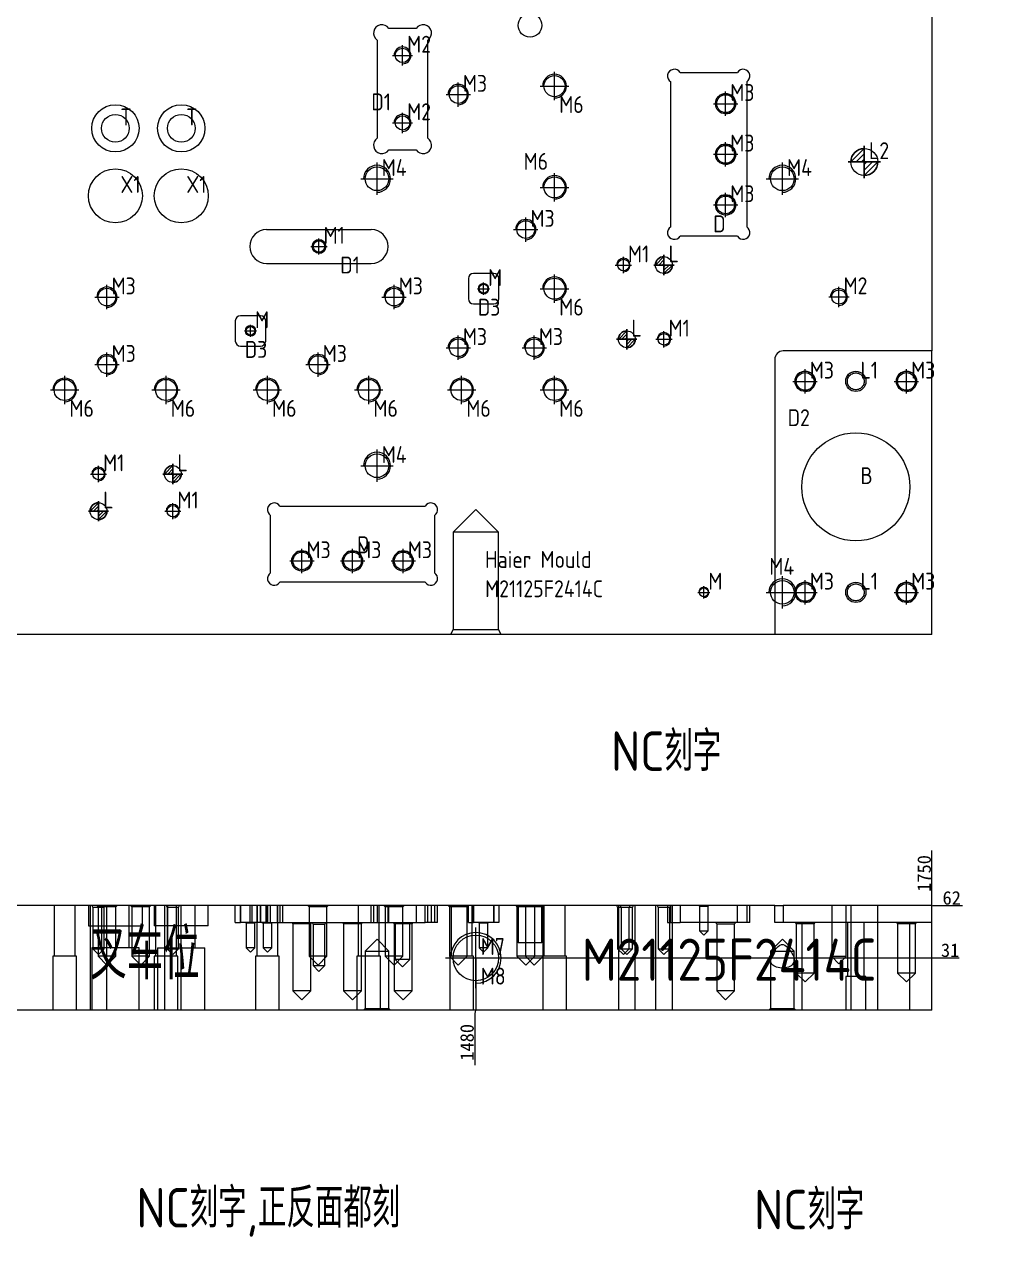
# Model space of a CAD drawing. Header units: millimetres. Extents: x 9328 to 11863, y 28633 to 29971.
# Drawn here: x 10562 to 11136, y 28633 to 29352 of the extents above; entities that cross this region are included whole.
import ezdxf

# ---------------------------------------------------------------- set-up
doc = ezdxf.new("R2010")
doc.units = ezdxf.units.MM
doc.linetypes.add('CENTER', pattern=[0])
doc.linetypes.add('DASHED', pattern=[0])
doc.layers.add('dim', color=4, linetype='Continuous')
doc.layers.add('dim_temp', color=161, linetype='Continuous', lineweight=9)
doc.layers.add('LP', color=7, linetype='Continuous', true_color=0xffffff)
doc.styles.add('_PUG_ERP', font='txt')
doc.styles.add('gbenor', font='gbenor.shx', dxfattribs={"bigfont": 'gbcbig'})
doc.dimstyles.new('_PUG_ERP', dxfattribs={"dimtxt": 8, "dimasz": 1.5, "dimexe": 0.5, "dimexo": 0.5, "dimgap": 0.5, "dimtad": 1, "dimtxsty": '_PUG_ERP', "dimblk": 'CLOSEDBLANK', "dimcen": 0, "dimclrd": 4, "dimclre": 4, "dimclrt": 3, "dimazin": 3, "dimtfac": 1, "dimtmove": 0, "dimatfit": 3, "dimldrblk": 'CLOSEDBLANK', "dimlwd": 9, "dimlwe": 9})

# ---------------------------------------------------------------- blocks, each defined once
blk = doc.blocks.new('*D1268')
at = {"layer": 'Defpoints', "color": 0}
for p in [(11099.44, 29770), (11114.44, 29770), (9349.44, 28990)]:
    blk.add_point(p, dxfattribs=at)
at = {"layer": 'dim_temp', "color": 4, "lineweight": 9}
blk.add_line((11099.94, 29770), (11135.52, 29770), dxfattribs=at)
at = {"layer": 'dim_temp', "color": 3, "lineweight": 18, "insert": (11125.23, 29774.5), "char_height": 8, "attachment_point": 5, "style": '_PUG_ERP'}
blk.add_mtext('780', dxfattribs=at)
blk = doc.blocks.new('_ClosedBlank')
blk = doc.blocks.new('*D1271')
at = {"layer": 'Defpoints', "color": 0}
for p in [(11099.44, 29785), (11099.44, 29770), (9349.44, 28990)]:
    blk.add_point(p, dxfattribs=at)
at = {"layer": 'dim_temp', "color": 4, "lineweight": 9}
blk.add_line((11099.44, 29770.5), (11099.44, 29812.55), dxfattribs=at)
at = {"layer": 'dim_temp', "color": 3, "lineweight": 18, "insert": (11094.94, 29799.02), "char_height": 8, "attachment_point": 5, "rotation": 90, "style": '_PUG_ERP'}
blk.add_mtext('1750', dxfattribs=at)
blk = doc.blocks.new('pg_hx_L0')
at = {"color": 230}
for p, q in [((-0.5, -0.003), (0, 0.497)), ((0, 0.6), (0, -0.6)), ((-0.6, 0), (0.6, 0)), ((-0.3, 0), (0, 0.3)), ((-0.1, 0), (0, 0.1)), ((0.5, 0.003), (0, -0.497)), ((0.1, 0), (0, -0.1)), ((0.3, 0), (0, -0.3))]:
    blk.add_line(p, q, dxfattribs=at)
for start, end in [(90, 180), (270, 0)]:
    blk.add_arc((0, 0), 0.5, start, end, dxfattribs=at)
blk = doc.blocks.new('pg_hx_LLL0')
blk.add_blockref('pg_hx_L0', (0, 0))
blk = doc.blocks.new('*D1273')
at = {"layer": 'Defpoints', "color": 0}
for p in [(10829.44, 28798.46), (11104.44, 28798.46), (9349.44, 28767.46)]:
    blk.add_point(p, dxfattribs=at)
at = {"layer": 'dim_temp', "color": 4, "lineweight": 9}
blk.add_line((10829.94, 28798.46), (11115.61, 28798.46), dxfattribs=at)
at = {"layer": 'dim_temp', "color": 3, "lineweight": 18, "insert": (11110.28, 28802.96), "char_height": 8, "attachment_point": 5, "style": '_PUG_ERP'}
blk.add_mtext('31', dxfattribs=at)
blk = doc.blocks.new('*D1274')
at = {"layer": 'Defpoints', "color": 0}
for p in [(11099.44, 28829.46), (11104.44, 28829.46), (9349.44, 28767.46)]:
    blk.add_point(p, dxfattribs=at)
at = {"layer": 'dim_temp', "color": 4, "lineweight": 9}
blk.add_line((11099.94, 28829.46), (11117.52, 28829.46), dxfattribs=at)
at = {"layer": 'dim_temp', "color": 3, "lineweight": 18, "insert": (11111.23, 28833.96), "char_height": 8, "attachment_point": 5, "style": '_PUG_ERP'}
blk.add_mtext('62', dxfattribs=at)
blk = doc.blocks.new('*D1277')
at = {"layer": 'Defpoints', "color": 0}
for p in [(10829.44, 28798.46), (9349.44, 28767.46), (10828.78, 28762.46)]:
    blk.add_point(p, dxfattribs=at)
at = {"layer": 'dim_temp', "color": 4, "lineweight": 9}
for p, q in [((10829.44, 28797.96), (10829.44, 28768.46)), ((10829.44, 28768.46), (10828.78, 28765.46)), ((10828.78, 28765.46), (10828.78, 28734.91))]:
    blk.add_line(p, q, dxfattribs=at)
at = {"layer": 'dim_temp', "color": 3, "lineweight": 18, "insert": (10824.28, 28748.44), "char_height": 8, "attachment_point": 5, "rotation": 90, "style": '_PUG_ERP'}
blk.add_mtext('1480', dxfattribs=at)
blk = doc.blocks.new('*D1280')
at = {"layer": 'Defpoints', "color": 0}
for p in [(11099.44, 28834.46), (11099.44, 28829.46), (9349.44, 28767.46)]:
    blk.add_point(p, dxfattribs=at)
at = {"layer": 'dim_temp', "color": 4, "lineweight": 9}
blk.add_line((11099.44, 28829.96), (11099.44, 28862.01), dxfattribs=at)
at = {"layer": 'dim_temp', "color": 3, "lineweight": 18, "insert": (11094.94, 28848.48), "char_height": 8, "attachment_point": 5, "rotation": 90, "style": '_PUG_ERP'}
blk.add_mtext('1750', dxfattribs=at)

msp = doc.modelspace()

# ---------------------------------------------------------------- linework, layer by layer
at = {"layer": 'LP', "color": 135, "linetype": 'Continuous', "lineweight": 18}
for p, q in [((11099.444, 29592), (11099.444, 29158)), ((10794.092, 29349.1), (10777.995, 29349.1)), ((10771.044, 29342.148), (10771.044, 29284.052)), ((10801.044, 29284.052), (10801.044, 29342.148)), ((10950.356, 29323), (10984.331, 29323)), ((10944.844, 29231.512), (10944.844, 29317.488)), ((10989.844, 29317.488), (10989.844, 29231.512)), ((10777.995, 29277.1), (10794.092, 29277.1)), ((10705.58, 29229.9), (10767.58, 29229.9)), ((10984.331, 29226), (10950.356, 29226)), ((10705.58, 29209.9), (10767.58, 29209.9)), ((10825.044, 29200.9), (10825.044, 29188.9)), ((10840.044, 29203.9), (10828.044, 29203.9)), ((10843.044, 29188.9), (10843.044, 29200.9)), ((10828.044, 29185.9), (10840.044, 29185.9)), ((10702.044, 29178.9), (10690.044, 29178.9)), ((10687.044, 29175.9), (10687.044, 29163.9)), ((10705.044, 29163.9), (10705.044, 29175.9)), ((10690.044, 29160.9), (10702.044, 29160.9)), ((11099.444, 29158), (11011.444, 29158)), ((11006.444, 29153), (11006.444, 28990)), ((10713.456, 29066.1), (10799.431, 29066.1)), ((10707.944, 29026.612), (10707.944, 29060.588)), ((10804.944, 29060.588), (10804.944, 29026.612)), ((10799.431, 29021.1), (10713.456, 29021.1)), ((11006.444, 28990), (9442.444, 28990)), ((11006.444, 28829.461), (9442.444, 28829.461)), ((11006.444, 28829.461), (11011.444, 28829.461)), ((11006.444, 28819.461), (11006.444, 28829.461)), ((11099.444, 28829.461), (11011.444, 28829.461)), ((11099.444, 28819.461), (11099.444, 28829.461)), ((11099.444, 28767.461), (11099.444, 28819.461)), ((11099.444, 28767.461), (9349.444, 28767.461))]:
    msp.add_line(p, q, dxfattribs=at)
at = {"layer": 'LP', "color": 1, "linetype": 'CENTER', "lineweight": 18, "ltscale": 1.77206}
for p, q in [((10786.044, 29327.1), (10786.044, 29339.1)), ((10780.044, 29333.1), (10792.044, 29333.1)), ((10876.044, 29306.5), (10876.044, 29323.3)), ((10819.044, 29302.7), (10819.044, 29317.1)), ((10867.644, 29314.9), (10884.444, 29314.9)), ((10811.844, 29309.9), (10826.244, 29309.9)), ((10977.344, 29297.3), (10977.344, 29311.7)), ((10786.044, 29287.1), (10786.044, 29299.1)), ((10970.144, 29304.5), (10984.544, 29304.5)), ((10780.044, 29293.1), (10792.044, 29293.1)), ((10977.344, 29267.3), (10977.344, 29281.7)), ((10970.144, 29274.5), (10984.544, 29274.5)), ((10770.944, 29250.4), (10770.944, 29269.6)), ((10876.044, 29246.5), (10876.044, 29263.3)), ((11010.944, 29250.4), (11010.944, 29269.6)), ((10761.344, 29260), (10780.544, 29260)), ((11001.344, 29260), (11020.544, 29260)), ((10867.644, 29254.9), (10884.444, 29254.9)), ((10977.344, 29237.3), (10977.344, 29251.7)), ((10970.144, 29244.5), (10984.544, 29244.5)), ((10859.044, 29222.7), (10859.044, 29237.1)), ((10851.844, 29229.9), (10866.244, 29229.9)), ((10731.78, 29219.9), (10741.38, 29219.9)), ((10736.58, 29215.1), (10736.58, 29224.7)), ((10916.833, 29204.097), (10916.833, 29213.697)), ((10912.033, 29208.897), (10921.633, 29208.897)), ((10834.044, 29191.3), (10834.044, 29198.5)), ((10876.044, 29186.5), (10876.044, 29203.3)), ((10611.044, 29182.7), (10611.044, 29197.1)), ((10781.044, 29182.7), (10781.044, 29197.1)), ((10830.444, 29194.9), (10837.644, 29194.9)), ((10867.644, 29194.9), (10884.444, 29194.9)), ((11044.444, 29184), (11044.444, 29196)), ((10603.844, 29189.9), (10618.244, 29189.9)), ((10773.844, 29189.9), (10788.244, 29189.9)), ((11038.444, 29190), (11050.444, 29190)), ((10692.444, 29169.9), (10699.644, 29169.9)), ((10696.044, 29166.3), (10696.044, 29173.5)), ((10940.833, 29160.103), (10940.833, 29169.703)), ((10819.044, 29152.7), (10819.044, 29167.1)), ((10864.044, 29152.7), (10864.044, 29167.1)), ((10936.033, 29164.903), (10945.633, 29164.903)), ((10611.044, 29142.7), (10611.044, 29157.1)), ((10736.044, 29142.7), (10736.044, 29157.1)), ((10811.844, 29159.9), (10826.244, 29159.9)), ((10856.844, 29159.9), (10871.244, 29159.9)), ((10603.844, 29149.9), (10618.244, 29149.9)), ((10728.844, 29149.9), (10743.244, 29149.9)), ((10586.044, 29126.5), (10586.044, 29143.3)), ((10646.044, 29126.5), (10646.044, 29143.3)), ((10706.044, 29126.5), (10706.044, 29143.3)), ((10766.044, 29126.5), (10766.044, 29143.3)), ((10821.044, 29126.5), (10821.044, 29143.3)), ((10876.044, 29126.5), (10876.044, 29143.3)), ((11024.444, 29132.8), (11024.444, 29147.2)), ((11084.444, 29132.8), (11084.444, 29147.2)), ((10577.644, 29134.9), (10594.444, 29134.9)), ((10637.644, 29134.9), (10654.444, 29134.9)), ((10697.644, 29134.9), (10714.444, 29134.9)), ((10757.644, 29134.9), (10774.444, 29134.9)), ((10812.644, 29134.9), (10829.444, 29134.9)), ((10867.644, 29134.9), (10884.444, 29134.9)), ((11017.244, 29140), (11031.644, 29140)), ((11077.244, 29140), (11091.644, 29140)), ((10770.944, 29080.4), (10770.944, 29099.6)), ((10601.244, 29085.111), (10610.844, 29085.111)), ((10606.044, 29080.311), (10606.044, 29089.911)), ((10761.344, 29090), (10780.544, 29090)), ((10645.244, 29063.111), (10654.844, 29063.111)), ((10650.044, 29058.311), (10650.044, 29067.911)), ((10726.444, 29026.4), (10726.444, 29040.8)), ((10756.444, 29026.4), (10756.444, 29040.8)), ((10786.444, 29026.4), (10786.444, 29040.8)), ((10719.244, 29033.6), (10733.644, 29033.6)), ((10749.244, 29033.6), (10763.644, 29033.6)), ((10779.244, 29033.6), (10793.644, 29033.6)), ((10964.444, 29011.4), (10964.444, 29018.6)), ((11010.944, 29005.4), (11010.944, 29024.6)), ((11024.444, 29007.8), (11024.444, 29022.2)), ((11084.444, 29007.8), (11084.444, 29022.2)), ((10960.844, 29015), (10968.044, 29015)), ((11001.344, 29015), (11020.544, 29015)), ((11017.244, 29015), (11031.644, 29015)), ((11077.244, 29015), (11091.644, 29015)), ((10829.444, 28780.461), (10829.444, 28816.461)), ((10811.444, 28798.461), (10847.444, 28798.461))]:
    msp.add_line(p, q, dxfattribs=at)
at = {"layer": 'LP', "color": 2, "linetype": 'Continuous', "lineweight": 18}
for p, q in [((11099.444, 28990), (11099.444, 29158)), ((11099.444, 28990), (11006.444, 28990)), ((11099.444, 28819.461), (11006.444, 28819.461))]:
    msp.add_line(p, q, dxfattribs=at)
at = {"layer": 'LP', "color": 5, "linetype": 'DASHED', "lineweight": 13, "ltscale": 1.77206}
for p, q in [((10829.444, 29064.083), (10815.941, 29050.58)), ((10842.947, 29050.58), (10829.444, 29064.083)), ((10815.941, 29050.58), (10815.941, 28992.994)), ((10829.444, 29050.58), (10815.941, 29050.58)), ((10842.947, 29050.58), (10829.444, 29050.58)), ((10842.947, 28992.994), (10842.947, 29050.58)), ((10815.941, 28992.994), (10814.444, 28990)), ((10815.941, 28992.994), (10842.947, 28992.994)), ((10844.444, 28990), (10842.947, 28992.994)), ((10579.791, 28829.461), (10579.791, 28799.461)), ((10592.296, 28799.461), (10592.296, 28829.461)), ((10602.044, 28829.461), (10602.641, 28828.267)), ((10602.044, 28829.461), (10602.641, 28828.267)), ((10602.641, 28828.267), (10602.641, 28803.881)), ((10602.641, 28828.267), (10602.641, 28803.881)), ((10602.641, 28828.267), (10602.641, 28828.267)), ((10609.447, 28828.267), (10602.641, 28828.267)), ((10605.044, 28829.461), (10605.791, 28828.714)), ((10605.791, 28828.714), (10605.791, 28799.461)), ((10616.297, 28828.714), (10605.791, 28828.714)), ((10609.447, 28828.267), (10610.044, 28829.461)), ((10609.447, 28828.267), (10610.044, 28829.461)), ((10609.447, 28803.881), (10609.447, 28828.267)), ((10609.447, 28803.881), (10609.447, 28828.267)), ((10616.297, 28828.714), (10617.044, 28829.461)), ((10616.297, 28799.461), (10616.297, 28828.714)), ((10625.044, 28829.461), (10625.791, 28828.714)), ((10625.791, 28828.714), (10625.791, 28799.461)), ((10636.297, 28828.714), (10625.791, 28828.714)), ((10636.297, 28828.714), (10637.044, 28829.461)), ((10636.297, 28799.461), (10636.297, 28828.714)), ((10639.791, 28829.461), (10639.791, 28799.461)), ((10646.043, 28829.461), (10646.64, 28828.267)), ((10646.044, 28829.461), (10646.641, 28828.267)), ((10646.64, 28828.267), (10646.64, 28803.881)), ((10646.641, 28828.267), (10646.64, 28828.267)), ((10646.641, 28828.267), (10646.641, 28803.881)), ((10653.447, 28828.267), (10646.641, 28828.267)), ((10652.296, 28799.461), (10652.296, 28829.461)), ((10653.446, 28828.267), (10654.043, 28829.461)), ((10653.446, 28803.881), (10653.446, 28828.267)), ((10653.447, 28828.267), (10654.044, 28829.461)), ((10653.447, 28803.881), (10653.447, 28828.267)), ((10699.791, 28829.461), (10699.791, 28799.461)), ((10712.296, 28799.461), (10712.296, 28829.461)), ((10730.044, 28829.461), (10730.791, 28828.714)), ((10730.791, 28828.714), (10730.791, 28799.461)), ((10741.297, 28828.714), (10730.791, 28828.714)), ((10741.297, 28828.714), (10742.044, 28829.461)), ((10741.297, 28799.461), (10741.297, 28828.714)), ((10759.791, 28829.461), (10759.791, 28799.461)), ((10772.296, 28799.461), (10772.296, 28829.461)), ((10775.044, 28829.461), (10775.791, 28828.714)), ((10775.791, 28828.714), (10775.791, 28799.461)), ((10786.297, 28828.714), (10775.791, 28828.714)), ((10786.297, 28828.714), (10787.044, 28829.461)), ((10786.297, 28799.461), (10786.297, 28828.714)), ((10813.044, 28829.461), (10813.791, 28828.714)), ((10813.791, 28828.714), (10813.791, 28799.461)), ((10824.297, 28828.714), (10813.791, 28828.714)), ((10814.791, 28829.461), (10814.791, 28799.461)), ((10824.297, 28828.714), (10825.044, 28829.461)), ((10824.297, 28799.461), (10824.297, 28828.714)), ((10827.296, 28799.461), (10827.296, 28829.461)), ((10853.044, 28829.461), (10853.791, 28828.714)), ((10853.791, 28828.714), (10853.791, 28799.461)), ((10858.791, 28828.714), (10853.791, 28828.714)), ((10858.044, 28829.461), (10858.791, 28828.714)), ((10858.791, 28828.714), (10858.791, 28799.461)), ((10869.297, 28828.714), (10858.791, 28828.714)), ((10864.297, 28828.714), (10865.044, 28829.461)), ((10864.297, 28799.461), (10864.297, 28828.714)), ((10869.297, 28828.714), (10870.044, 28829.461)), ((10869.297, 28799.461), (10869.297, 28828.714)), ((10869.791, 28829.461), (10869.791, 28799.461)), ((10882.296, 28799.461), (10882.296, 28829.461)), ((10912.833, 28829.461), (10913.43, 28828.267)), ((10913.43, 28828.267), (10913.43, 28803.881)), ((10920.236, 28828.267), (10913.43, 28828.267)), ((10914.833, 28829.461), (10915.43, 28828.267)), ((10915.43, 28828.267), (10915.43, 28803.881)), ((10920.236, 28828.267), (10920.833, 28829.461)), ((10920.236, 28803.881), (10920.236, 28828.267)), ((10922.236, 28828.267), (10920.236, 28828.267)), ((10922.236, 28828.267), (10922.833, 28829.461)), ((10922.236, 28803.881), (10922.236, 28828.267)), ((10936.833, 28829.461), (10937.43, 28828.267)), ((10937.43, 28828.267), (10937.43, 28803.881)), ((10944.236, 28828.267), (10937.43, 28828.267)), ((10944.236, 28828.267), (10944.833, 28829.461)), ((10944.236, 28803.881), (10944.236, 28828.267)), ((10961.444, 28829.461), (10961.841, 28829.064)), ((10961.841, 28829.064), (10961.841, 28814.461)), ((10961.841, 28829.064), (10967.047, 28829.064)), ((10967.047, 28829.064), (10967.444, 28829.461)), ((10967.047, 28814.461), (10967.047, 28829.064)), ((10693.044, 28819.461), (10693.441, 28819.064)), ((10693.441, 28819.064), (10693.441, 28804.461)), ((10698.647, 28819.064), (10693.441, 28819.064)), ((10698.647, 28819.064), (10699.044, 28819.461)), ((10698.647, 28804.461), (10698.647, 28819.064)), ((10703.044, 28819.461), (10703.441, 28819.064)), ((10703.441, 28819.064), (10703.441, 28804.461)), ((10708.647, 28819.064), (10703.441, 28819.064)), ((10708.647, 28819.064), (10709.044, 28819.461)), ((10708.647, 28804.461), (10708.647, 28819.064)), ((10720.444, 28819.461), (10721.191, 28818.714)), ((10721.191, 28818.714), (10721.191, 28778.881)), ((10731.697, 28818.714), (10721.191, 28818.714)), ((10731.697, 28818.714), (10732.444, 28819.461)), ((10731.697, 28778.881), (10731.697, 28818.714)), ((10732.58, 28819.461), (10733.177, 28818.267)), ((10733.177, 28818.267), (10733.177, 28793.881)), ((10739.983, 28818.267), (10733.177, 28818.267)), ((10739.983, 28818.267), (10740.58, 28819.461)), ((10739.983, 28793.881), (10739.983, 28818.267)), ((10750.444, 28819.461), (10751.191, 28818.714)), ((10751.191, 28818.714), (10751.191, 28778.881)), ((10761.697, 28818.714), (10751.191, 28818.714)), ((10761.697, 28818.714), (10762.444, 28819.461)), ((10761.697, 28778.881), (10761.697, 28818.714)), ((10780.444, 28819.461), (10781.191, 28818.714)), ((10781.191, 28818.714), (10781.191, 28778.881)), ((10791.697, 28818.714), (10781.191, 28818.714)), ((10791.697, 28818.714), (10792.444, 28819.461)), ((10791.697, 28778.881), (10791.697, 28818.714)), ((10831.044, 28819.461), (10831.441, 28819.064)), ((10831.441, 28819.064), (10831.441, 28804.461)), ((10836.647, 28819.064), (10831.441, 28819.064)), ((10836.647, 28819.064), (10837.044, 28819.461)), ((10836.647, 28804.461), (10836.647, 28819.064)), ((10971.344, 28819.461), (10972.091, 28818.714)), ((10972.091, 28818.714), (10972.091, 28778.881)), ((10972.091, 28818.714), (10977.344, 28818.714)), ((10977.344, 28818.714), (10982.597, 28818.714)), ((10982.597, 28818.714), (10983.344, 28819.461)), ((10982.597, 28778.881), (10982.597, 28818.714)), ((11018.444, 28819.461), (11019.191, 28818.714)), ((11019.191, 28818.714), (11019.191, 28789.461)), ((11029.697, 28818.714), (11019.191, 28818.714)), ((11029.697, 28818.714), (11030.444, 28819.461)), ((11029.697, 28789.461), (11029.697, 28818.714)), ((11078.444, 28819.461), (11079.191, 28818.714)), ((11079.191, 28818.714), (11079.191, 28789.461)), ((11089.697, 28818.714), (11079.191, 28818.714)), ((11089.697, 28818.714), (11090.444, 28819.461)), ((11089.697, 28789.461), (11089.697, 28818.714)), ((10961.841, 28814.461), (10964.444, 28811.858)), ((10961.841, 28814.461), (10967.047, 28814.461)), ((10964.444, 28811.858), (10967.047, 28814.461)), ((10602.641, 28803.881), (10606.044, 28800.478)), ((10602.641, 28803.881), (10606.044, 28800.478)), ((10602.641, 28803.881), (10602.641, 28803.881)), ((10602.641, 28803.881), (10609.447, 28803.881)), ((10606.044, 28800.478), (10609.447, 28803.881)), ((10606.044, 28800.478), (10609.447, 28803.881)), ((10646.64, 28803.881), (10650.043, 28800.478)), ((10646.64, 28803.881), (10646.641, 28803.881)), ((10646.641, 28803.881), (10650.044, 28800.478)), ((10646.641, 28803.881), (10653.447, 28803.881)), ((10650.043, 28800.478), (10653.446, 28803.881)), ((10650.044, 28800.478), (10653.447, 28803.881)), ((10693.441, 28804.461), (10696.044, 28801.858)), ((10698.647, 28804.461), (10693.441, 28804.461)), ((10696.044, 28801.858), (10698.647, 28804.461)), ((10703.441, 28804.461), (10706.044, 28801.858)), ((10708.647, 28804.461), (10703.441, 28804.461)), ((10706.044, 28801.858), (10708.647, 28804.461)), ((10770.944, 28809.464), (10763.941, 28802.461)), ((10777.947, 28802.461), (10770.944, 28809.464)), ((10831.441, 28804.461), (10834.044, 28801.858)), ((10836.647, 28804.461), (10831.441, 28804.461)), ((10834.044, 28801.858), (10836.647, 28804.461)), ((10913.43, 28803.881), (10916.833, 28800.478)), ((10913.43, 28803.881), (10920.236, 28803.881)), ((10915.43, 28803.881), (10918.833, 28800.478)), ((10916.833, 28800.478), (10920.236, 28803.881)), ((10918.833, 28800.478), (10922.236, 28803.881)), ((10920.236, 28803.881), (10922.236, 28803.881)), ((10937.43, 28803.881), (10940.833, 28800.478)), ((10937.43, 28803.881), (10944.236, 28803.881)), ((10940.833, 28800.478), (10944.236, 28803.881)), ((11010.944, 28809.464), (11003.941, 28802.461)), ((11017.947, 28802.461), (11010.944, 28809.464)), ((10579.044, 28799.461), (10579.044, 28767.461)), ((10593.044, 28799.461), (10579.044, 28799.461)), ((10593.044, 28767.461), (10593.044, 28799.461)), ((10605.791, 28799.461), (10611.044, 28794.208)), ((10616.297, 28799.461), (10605.791, 28799.461)), ((10611.044, 28794.208), (10616.297, 28799.461)), ((10625.791, 28799.461), (10631.044, 28794.208)), ((10636.297, 28799.461), (10625.791, 28799.461)), ((10631.044, 28794.208), (10636.297, 28799.461)), ((10639.044, 28799.461), (10639.044, 28767.461)), ((10653.044, 28799.461), (10639.044, 28799.461)), ((10653.044, 28767.461), (10653.044, 28799.461)), ((10699.044, 28799.461), (10699.044, 28767.461)), ((10713.044, 28799.461), (10699.044, 28799.461)), ((10713.044, 28767.461), (10713.044, 28799.461)), ((10730.791, 28799.461), (10736.044, 28794.208)), ((10741.297, 28799.461), (10730.791, 28799.461)), ((10736.044, 28794.208), (10741.297, 28799.461)), ((10759.044, 28799.461), (10759.044, 28767.461)), ((10773.044, 28799.461), (10759.044, 28799.461)), ((10763.941, 28802.461), (10763.941, 28768.458)), ((10763.941, 28802.461), (10777.947, 28802.461)), ((10773.044, 28767.461), (10773.044, 28799.461)), ((10775.791, 28799.461), (10781.044, 28794.208)), ((10786.297, 28799.461), (10775.791, 28799.461)), ((10777.947, 28768.458), (10777.947, 28802.461)), ((10781.044, 28794.208), (10786.297, 28799.461)), ((10813.791, 28799.461), (10819.044, 28794.208)), ((10814.044, 28799.461), (10813.791, 28799.461)), ((10814.044, 28799.461), (10814.044, 28767.461)), ((10828.044, 28799.461), (10814.044, 28799.461)), ((10819.044, 28794.208), (10824.297, 28799.461)), ((10828.044, 28767.461), (10828.044, 28799.461)), ((10853.791, 28799.461), (10859.044, 28794.208)), ((10858.791, 28799.461), (10853.791, 28799.461)), ((10858.791, 28799.461), (10864.044, 28794.208)), ((10869.044, 28799.461), (10858.791, 28799.461)), ((10859.044, 28794.208), (10864.297, 28799.461)), ((10864.044, 28794.208), (10869.297, 28799.461)), ((10869.044, 28799.461), (10869.044, 28767.461)), ((10883.044, 28799.461), (10869.044, 28799.461)), ((10883.044, 28767.461), (10883.044, 28799.461)), ((11003.941, 28802.461), (11003.941, 28768.458)), ((11003.941, 28802.461), (11017.947, 28802.461)), ((11017.947, 28768.458), (11017.947, 28802.461)), ((10733.177, 28793.881), (10736.58, 28790.478)), ((10733.177, 28793.881), (10739.983, 28793.881)), ((10736.58, 28790.478), (10739.983, 28793.881)), ((11019.191, 28789.461), (11024.444, 28784.208)), ((11029.697, 28789.461), (11019.191, 28789.461)), ((11024.444, 28784.208), (11029.697, 28789.461)), ((11079.191, 28789.461), (11084.444, 28784.208)), ((11089.697, 28789.461), (11079.191, 28789.461)), ((11084.444, 28784.208), (11089.697, 28789.461)), ((10721.191, 28778.881), (10726.444, 28773.628)), ((10731.697, 28778.881), (10721.191, 28778.881)), ((10726.444, 28773.628), (10731.697, 28778.881)), ((10751.191, 28778.881), (10756.444, 28773.628)), ((10761.697, 28778.881), (10751.191, 28778.881)), ((10756.444, 28773.628), (10761.697, 28778.881)), ((10781.191, 28778.881), (10786.444, 28773.628)), ((10791.697, 28778.881), (10781.191, 28778.881)), ((10786.444, 28773.628), (10791.697, 28778.881)), ((10972.091, 28778.881), (10977.344, 28773.628)), ((10977.344, 28778.881), (10972.091, 28778.881)), ((10977.344, 28773.628), (10982.597, 28778.881)), ((10982.597, 28778.881), (10977.344, 28778.881)), ((10763.941, 28768.458), (10762.944, 28767.461)), ((10763.941, 28768.458), (10777.947, 28768.458)), ((10778.944, 28767.461), (10777.947, 28768.458)), ((11003.941, 28768.458), (11002.944, 28767.461)), ((11003.941, 28768.458), (11017.947, 28768.458)), ((11018.944, 28767.461), (11017.947, 28768.458))]:
    msp.add_line(p, q, dxfattribs=at)
at = {"layer": 'LP', "color": 135, "linetype": 'DASHED', "lineweight": 13, "ltscale": 1.77206}
for p, q in [((10600.056, 28829.461), (10600.056, 28817.461)), ((10601.047, 28829.461), (10601.047, 28767.461)), ((10601.047, 28829.461), (10601.047, 28767.461)), ((10611.047, 28767.461), (10611.047, 28829.461)), ((10611.047, 28767.461), (10611.047, 28829.461)), ((10632.059, 28817.461), (10632.059, 28829.461)), ((10639.056, 28829.461), (10639.056, 28817.461)), ((10645.04, 28829.461), (10645.04, 28767.461)), ((10645.041, 28829.461), (10645.041, 28767.461)), ((10655.04, 28767.461), (10655.04, 28829.461)), ((10655.041, 28767.461), (10655.041, 28829.461)), ((10671.059, 28817.461), (10671.059, 28829.461)), ((10687.044, 28819.461), (10687.044, 28829.461)), ((10695.58, 28829.461), (10695.58, 28819.461)), ((10697.044, 28819.461), (10697.044, 28829.461)), ((10705.044, 28829.461), (10705.044, 28819.461)), ((10715.044, 28829.461), (10715.044, 28819.461)), ((10768.872, 28829.461), (10768.872, 28819.461)), ((10771.044, 28829.461), (10771.044, 28819.461)), ((10777.58, 28819.461), (10777.58, 28829.461)), ((10777.995, 28819.461), (10777.995, 28829.461)), ((10794.092, 28829.461), (10794.092, 28819.461)), ((10801.044, 28819.461), (10801.044, 28829.461)), ((10803.215, 28819.461), (10803.215, 28829.461)), ((10825.044, 28819.461), (10825.044, 28829.461)), ((10843.044, 28829.461), (10843.044, 28819.461)), ((10913.833, 28829.461), (10913.833, 28767.461)), ((10923.833, 28767.461), (10923.833, 28829.461)), ((10935.833, 28829.461), (10935.833, 28767.461)), ((10945.833, 28767.461), (10945.833, 28829.461)), ((11040.191, 28829.461), (11040.191, 28799.261)), ((11048.697, 28799.261), (11048.697, 28829.461)), ((10781.791, 28819.461), (10781.791, 28797.461)), ((10790.297, 28797.461), (10790.297, 28819.461)), ((11049.444, 28819.461), (11049.444, 28787.461)), ((11059.444, 28787.461), (11059.444, 28819.461)), ((10781.791, 28797.461), (10786.044, 28793.208)), ((10790.297, 28797.461), (10781.791, 28797.461)), ((10786.044, 28793.208), (10790.297, 28797.461)), ((11040.191, 28799.261), (11044.444, 28795.008)), ((11048.697, 28799.261), (11040.191, 28799.261)), ((11044.444, 28795.008), (11048.697, 28799.261))]:
    msp.add_line(p, q, dxfattribs=at)
at = {"layer": 'LP', "color": 31, "linetype": 'DASHED', "lineweight": 13, "ltscale": 1.77206}
for p, q in [((10607.856, 28829.461), (10607.856, 28804.461)), ((10624.258, 28804.461), (10624.258, 28829.461)), ((10646.856, 28829.461), (10646.856, 28804.461)), ((10663.258, 28804.461), (10663.258, 28829.461)), ((10706.065, 28829.461), (10706.065, 28819.461)), ((10707.944, 28819.461), (10707.944, 28829.461)), ((10713.456, 28829.461), (10713.456, 28819.461)), ((10799.431, 28819.461), (10799.431, 28829.461)), ((10804.944, 28829.461), (10804.944, 28819.461)), ((10806.822, 28819.461), (10806.822, 28829.461)), ((10854.542, 28829.461), (10854.542, 28807.461)), ((10868.545, 28807.461), (10868.545, 28829.461)), ((10942.965, 28829.461), (10942.965, 28819.461)), ((10944.844, 28819.461), (10944.844, 28829.461)), ((10950.356, 28829.461), (10950.356, 28819.461)), ((10984.331, 28819.461), (10984.331, 28829.461)), ((10989.844, 28829.461), (10989.844, 28819.461)), ((10991.722, 28819.461), (10991.722, 28829.461)), ((10706.065, 28819.461), (10713.456, 28819.461)), ((10806.822, 28819.461), (10799.431, 28819.461)), ((10942.965, 28819.461), (10950.356, 28819.461)), ((10991.722, 28819.461), (10984.331, 28819.461)), ((11022.439, 28819.461), (11022.439, 28767.461)), ((11086.448, 28767.461), (11086.448, 28819.461)), ((10602.056, 28804.461), (10602.056, 28767.461)), ((10630.058, 28804.461), (10602.056, 28804.461)), ((10630.058, 28767.461), (10630.058, 28804.461)), ((10641.056, 28804.461), (10641.056, 28767.461)), ((10669.058, 28767.461), (10669.058, 28804.461)), ((10868.545, 28807.461), (10854.542, 28807.461)), ((11048.444, 28787.461), (11048.444, 28767.461)), ((11060.444, 28787.461), (11048.444, 28787.461)), ((11060.444, 28767.461), (11060.444, 28787.461))]:
    msp.add_line(p, q, dxfattribs=at)
at = {"layer": 'LP', "color": 155, "linetype": 'DASHED', "lineweight": 13, "ltscale": 1.77206}
for p, q in [((10690.044, 28819.461), (10690.044, 28829.461)), ((10690.044, 28829.461), (10690.044, 28819.461)), ((10700.044, 28819.461), (10700.044, 28829.461)), ((10700.044, 28829.461), (10700.044, 28819.461)), ((10702.044, 28829.461), (10702.044, 28819.461)), ((10702.044, 28819.461), (10702.044, 28829.461)), ((10705.58, 28829.461), (10705.58, 28819.461)), ((10705.58, 28829.461), (10705.58, 28819.461)), ((10705.58, 28829.461), (10705.58, 28819.461)), ((10705.58, 28829.461), (10705.58, 28819.461)), ((10712.044, 28829.461), (10712.044, 28819.461)), ((10712.044, 28819.461), (10712.044, 28829.461)), ((10767.58, 28819.461), (10767.58, 28829.461)), ((10767.58, 28819.461), (10767.58, 28829.461)), ((10767.58, 28819.461), (10767.58, 28829.461)), ((10767.58, 28819.461), (10767.58, 28829.461)), ((10828.044, 28819.461), (10828.044, 28829.461)), ((10828.044, 28829.461), (10828.044, 28819.461)), ((10828.044, 28819.461), (10828.044, 28829.461)), ((10828.044, 28829.461), (10828.044, 28819.461)), ((10828.044, 28819.461), (10828.044, 28829.461)), ((10828.044, 28829.461), (10828.044, 28819.461)), ((10840.044, 28829.461), (10840.044, 28819.461)), ((10840.044, 28819.461), (10840.044, 28829.461)), ((10840.044, 28829.461), (10840.044, 28819.461)), ((10840.044, 28819.461), (10840.044, 28829.461)), ((10840.044, 28829.461), (10840.044, 28819.461)), ((10840.044, 28819.461), (10840.044, 28829.461)), ((11011.444, 28829.461), (11011.444, 28819.461))]:
    msp.add_line(p, q, dxfattribs=at)
at = {"layer": 'LP', "color": 155, "linetype": 'Continuous', "lineweight": 18}
msp.add_line((11011.444, 28829.461), (11011.444, 28819.461), dxfattribs=at)
at = {"layer": 'LP', "color": 1, "linetype": 'DASHED', "lineweight": 13, "ltscale": 1.77206}
for p, q in [((11051.444, 28829.461), (11051.444, 28767.461)), ((11067.444, 28767.461), (11067.444, 28829.461))]:
    msp.add_line(p, q, dxfattribs=at)
at = {"layer": 'LP', "color": 2, "linetype": 'DASHED', "lineweight": 13, "ltscale": 1.77206}
for p, q in [((10600.056, 28817.461), (10632.059, 28817.461)), ((10671.059, 28817.461), (10639.056, 28817.461)), ((10687.044, 28819.461), (10690.044, 28819.461)), ((10702.044, 28819.461), (10690.044, 28819.461)), ((10705.044, 28819.461), (10702.044, 28819.461)), ((10705.58, 28819.461), (10705.043, 28819.461)), ((10705.58, 28819.461), (10706.065, 28819.461)), ((10713.456, 28819.461), (10799.431, 28819.461)), ((10825.044, 28819.461), (10828.044, 28819.461)), ((10840.044, 28819.461), (10828.044, 28819.461)), ((10843.044, 28819.461), (10840.044, 28819.461)), ((10984.331, 28819.461), (10950.356, 28819.461)), ((10641.056, 28804.461), (10669.058, 28804.461))]:
    msp.add_line(p, q, dxfattribs=at)
at = {"layer": 'LP', "color": 2, "linetype": 'Continuous', "lineweight": 18}
for points in [[(11049.444, 29140), (11049.483, 29140.627), (11049.601, 29141.244), (11049.795, 29141.841), (11050.062, 29142.409), (11050.399, 29142.939), (11050.799, 29143.423), (11051.257, 29143.853), (11051.765, 29144.222), (11052.315, 29144.524), (11052.899, 29144.755), (11053.507, 29144.912), (11054.13, 29144.99), (11054.758, 29144.99), (11055.381, 29144.911), (11055.989, 29144.755), (11056.573, 29144.524), (11057.123, 29144.222), (11057.631, 29143.853), (11058.089, 29143.423), (11058.489, 29142.939), (11058.825, 29142.409), (11059.093, 29141.841), (11059.287, 29141.243), (11059.404, 29140.627), (11059.444, 29140), (11059.404, 29139.373), (11059.287, 29138.756), (11059.093, 29138.159), (11058.825, 29137.591), (11058.489, 29137.061), (11058.089, 29136.577), (11057.631, 29136.147), (11057.123, 29135.778), (11056.573, 29135.476), (11055.989, 29135.245), (11055.381, 29135.089), (11054.758, 29135.01), (11054.13, 29135.01), (11053.507, 29135.089), (11052.899, 29135.245), (11052.315, 29135.476), (11051.765, 29135.778), (11051.257, 29136.147), (11050.799, 29136.577), (11050.399, 29137.061), (11050.062, 29137.591), (11049.795, 29138.159), (11049.601, 29138.757), (11049.483, 29139.373), (11049.444, 29140)], [(11049.444, 29015), (11049.483, 29015.627), (11049.601, 29016.244), (11049.795, 29016.841), (11050.062, 29017.409), (11050.399, 29017.939), (11050.799, 29018.423), (11051.257, 29018.853), (11051.765, 29019.222), (11052.315, 29019.524), (11052.899, 29019.755), (11053.507, 29019.912), (11054.13, 29019.99), (11054.758, 29019.99), (11055.381, 29019.911), (11055.989, 29019.755), (11056.573, 29019.524), (11057.123, 29019.222), (11057.631, 29018.853), (11058.089, 29018.423), (11058.489, 29017.939), (11058.825, 29017.409), (11059.093, 29016.841), (11059.287, 29016.243), (11059.404, 29015.627), (11059.444, 29015), (11059.404, 29014.373), (11059.287, 29013.756), (11059.093, 29013.159), (11058.825, 29012.591), (11058.489, 29012.061), (11058.089, 29011.577), (11057.631, 29011.147), (11057.123, 29010.778), (11056.573, 29010.476), (11055.989, 29010.245), (11055.381, 29010.089), (11054.758, 29010.01), (11054.13, 29010.01), (11053.507, 29010.089), (11052.899, 29010.245), (11052.315, 29010.476), (11051.765, 29010.778), (11051.257, 29011.147), (11050.799, 29011.577), (11050.399, 29012.061), (11050.062, 29012.591), (11049.795, 29013.159), (11049.601, 29013.757), (11049.483, 29014.373), (11049.444, 29015)]]:
    msp.add_lwpolyline(points, close=True, dxfattribs=at)
at = {"layer": 'LP', "color": 5, "linetype": 'DASHED', "lineweight": 13, "ltscale": 1.77206}
msp.add_lwpolyline([(11015.295, 28803.195), (11015.861, 28802.441), (11016.366, 28801.691), (11016.81, 28800.946), (11017.191, 28800.204), (11017.503, 28799.466), (11017.735, 28798.747), (11017.884, 28798.047), (11017.946, 28797.362), (11017.911, 28796.692), (11017.774, 28796.049), (11017.529, 28795.439), (11017.168, 28794.861), (11016.69, 28794.328), (11016.095, 28793.846), (11015.378, 28793.419), (11014.561, 28793.064), (11013.641, 28792.782), (11012.644, 28792.585), (11011.597, 28792.479), (11010.524, 28792.468), (11009.467, 28792.554), (11008.452, 28792.733), (11007.511, 28792.998), (11006.664, 28793.342), (11005.925, 28793.756), (11005.303, 28794.231), (11004.801, 28794.757), (11004.417, 28795.329), (11004.15, 28795.935), (11003.993, 28796.577), (11003.941, 28797.243), (11003.987, 28797.93), (11004.125, 28798.64), (11004.347, 28799.364), (11004.647, 28800.097), (11005.02, 28800.842), (11005.462, 28801.597), (11005.962, 28802.351), (11006.52, 28803.102), (11007.135, 28803.851), (11007.813, 28804.59), (11008.558, 28805.297), (11009.387, 28805.93), (11010.348, 28806.383), (11011.414, 28806.415), (11012.392, 28805.998), (11013.234, 28805.379), (11013.987, 28804.679), (11014.67, 28803.946), (11015.295, 28803.195)], close=True, dxfattribs=at)
at = {"layer": 'LP', "color": 42, "linetype": 'Continuous', "lineweight": 18}
for centre, radius in [((10861.544, 29350.9), 7.002), ((10876.044, 29314.9), 6.253), ((10819.044, 29309.9), 5.253), ((10977.344, 29304.5), 5.253), ((10616.057, 29289.9), 8.201), ((10655.057, 29289.9), 8.201), ((10977.344, 29274.5), 5.253), ((10616.057, 29249.9), 16.002), ((10655.057, 29249.9), 16.002), ((10876.044, 29254.9), 6.253), ((10977.344, 29244.5), 5.253), ((10859.044, 29229.9), 5.253), ((10736.58, 29219.9), 3.403), ((10916.833, 29208.897), 3.403), ((10876.044, 29194.9), 6.253), ((10611.044, 29189.9), 5.253), ((10781.044, 29189.9), 5.253), ((10834.044, 29194.9), 2.603), ((11044.444, 29190), 4.253), ((10696.044, 29169.9), 2.603), ((10819.044, 29159.9), 5.253), ((10864.044, 29159.9), 5.253), ((10940.833, 29164.903), 3.403), ((10611.044, 29149.9), 5.253), ((10736.044, 29149.9), 5.253), ((10586.044, 29134.9), 6.253), ((10646.044, 29134.9), 6.253), ((10706.044, 29134.9), 6.253), ((10766.044, 29134.9), 6.253), ((10821.044, 29134.9), 6.253), ((10876.044, 29134.9), 6.253), ((11024.444, 29140), 5.253), ((11084.444, 29140), 5.253), ((10606.044, 29085.111), 3.403), ((10650.044, 29063.111), 3.403), ((10726.444, 29033.6), 5.253), ((10756.444, 29033.6), 5.253), ((10786.444, 29033.6), 5.253), ((11024.444, 29015), 5.253), ((11084.444, 29015), 5.253), ((10964.444, 29015), 2.603), ((10829.444, 28798.461), 13.503)]:
    msp.add_circle(centre, radius, dxfattribs=at)
at = {"layer": 'LP', "color": 2, "linetype": 'Continuous', "lineweight": 18}
for centre, radius in [((10786.044, 29333.1), 4.253), ((10977.344, 29304.5), 6), ((10786.044, 29293.1), 4.253), ((10977.344, 29274.5), 6), ((10977.344, 29244.5), 6), ((10736.58, 29219.9), 4), ((10834.044, 29194.9), 3), ((10696.044, 29169.9), 3), ((11024.444, 29140), 6), ((11084.444, 29140), 6), ((11054.444, 29077.5), 32.005), ((10726.444, 29033.6), 6), ((10756.444, 29033.6), 6), ((10786.444, 29033.6), 6), ((11024.444, 29015), 6), ((11084.444, 29015), 6)]:
    msp.add_circle(centre, radius, dxfattribs=at)
at = {"layer": 'LP', "color": 2, "linetype": 'DASHED', "lineweight": 13, "ltscale": 1.77206}
for centre in [(10616.057, 29289.9), (10655.057, 29289.9)]:
    msp.add_circle(centre, 14.001, dxfattribs=at)
at = {"layer": 'LP', "color": 1, "linetype": 'Continuous', "lineweight": 18}
for centre, radius in [((11059.444, 29270), 8), ((10940.833, 29208.9), 5), ((10918.833, 29164.9), 5), ((10650.041, 29085.111), 5), ((10606.047, 29063.111), 5)]:
    msp.add_circle(centre, radius, dxfattribs=at)
at = {"layer": 'LP', "color": 30, "linetype": 'DASHED', "lineweight": 13, "ltscale": 1.77206}
for centre, radius in [((10770.944, 29260), 7.003), ((11010.944, 29260), 7.003), ((11054.444, 29140), 6), ((10770.944, 29090), 7.003), ((11010.944, 29015), 7.003), ((11054.444, 29015), 6)]:
    msp.add_circle(centre, radius, dxfattribs=at)
at = {"layer": 'LP', "color": 135, "linetype": 'Continuous', "lineweight": 18}
for centre, radius, start, end in [((10773.872, 29346.272), 5, 34.449902, 235.550098), ((10798.215, 29346.272), 5, 304.449902, 145.550098), ((10773.872, 29279.928), 5, 124.449902, 325.550098), ((10798.215, 29279.928), 5, 214.449902, 55.550098), ((10705.58, 29219.9), 10, 90, 270), ((10767.58, 29219.9), 10, 270, 90), ((10828.044, 29200.9), 3, 90, 180), ((10840.044, 29200.9), 3, 0, 90), ((10828.044, 29188.9), 3, 180, 270), ((10840.044, 29188.9), 3, 270, 0), ((10690.044, 29175.9), 3, 90, 180), ((10702.044, 29175.9), 3, 0, 90), ((10690.044, 29163.9), 3, 180, 270), ((10702.044, 29163.9), 3, 270, 0), ((11011.444, 29153), 5, 90, 180)]:
    msp.add_arc(centre, radius, start, end, dxfattribs=at)
at = {"layer": 'LP', "color": 42, "linetype": 'Continuous', "lineweight": 18}
for centre, radius in [((10786.044, 29333.1), 5), ((10819.044, 29309.9), 6), ((10977.344, 29304.5), 6), ((10786.044, 29293.1), 5), ((10977.344, 29274.5), 6), ((10977.344, 29244.5), 6), ((10859.044, 29229.9), 6), ((10736.58, 29219.9), 4), ((10916.833, 29208.897), 4), ((10611.044, 29189.9), 6), ((10781.044, 29189.9), 6), ((10834.044, 29194.9), 3), ((11044.444, 29190), 5), ((10696.044, 29169.9), 3), ((10819.044, 29159.9), 6), ((10864.044, 29159.9), 6), ((10940.833, 29164.903), 4), ((10611.044, 29149.9), 6), ((10736.044, 29149.9), 6), ((11024.444, 29140), 6), ((11084.444, 29140), 6), ((10606.044, 29085.111), 4), ((10650.044, 29063.111), 4), ((10726.444, 29033.6), 6), ((10756.444, 29033.6), 6), ((10786.444, 29033.6), 6), ((11024.444, 29015), 6), ((11084.444, 29015), 6), ((10964.444, 29015), 3), ((10829.444, 28798.461), 15)]:
    msp.add_arc(centre, radius, 270, 180, dxfattribs=at)
at = {"layer": 'LP', "color": 30, "linetype": 'DASHED', "lineweight": 18, "ltscale": 1.77206}
for centre, radius in [((10876.044, 29314.9), 7), ((10770.944, 29260), 8), ((11010.944, 29260), 8), ((10876.044, 29254.9), 7), ((10876.044, 29194.9), 7), ((10586.044, 29134.9), 7), ((10646.044, 29134.9), 7), ((10706.044, 29134.9), 7), ((10766.044, 29134.9), 7), ((10821.044, 29134.9), 7), ((10876.044, 29134.9), 7), ((10770.944, 29090), 8), ((11010.944, 29015), 8)]:
    msp.add_arc(centre, radius, 270, 180, dxfattribs=at)
at = {"layer": 'LP', "color": 31, "linetype": 'Continuous', "lineweight": 18}
for centre, start, end in [((10946.965, 29320.879), 32.02776, 237.97224), ((10987.722, 29320.879), 302.02776, 147.97224), ((10946.965, 29228.121), 122.02776, 327.97224), ((10987.722, 29228.121), 212.02776, 57.97224), ((10710.065, 29063.979), 32.02776, 237.97224), ((10802.822, 29063.979), 302.02776, 147.97224), ((10710.065, 29023.221), 122.02776, 327.97224), ((10802.822, 29023.221), 212.02776, 57.97224)]:
    msp.add_arc(centre, 4, start, end, dxfattribs=at)

# ---------------------------------------------------------------- block references
at = {"layer": 'LP', "lineweight": 18, "ltscale": 1.77206}
for p, xscale, yscale, zscale in [((11059.444, 29270), 16, 16, 16), ((10940.833, 29208.9), 10, 10, 10), ((10918.833, 29164.9), 10, 10, 10), ((10650.041, 29085.111), 10, 10, 10), ((10606.047, 29063.111), 10, 10, 10)]:
    msp.add_blockref('pg_hx_LLL0', p, dxfattribs=dict(at, xscale=xscale, yscale=yscale, zscale=zscale))

# ---------------------------------------------------------------- texts
at = {"layer": 'dim', "color": 4, "lineweight": 18, "style": 'gbenor'}
for s, p in [('M2', (10788.784, 29334.721)), ('M3', (10821.804, 29311.531)), ('M3', (10980.104, 29306.131)), ('D1', (10767.624, 29300.543)), ('M6', (10878.824, 29298.991)), ('T', (10618.978, 29291.611)), ('T', (10657.978, 29291.611)), ('M2', (10788.784, 29294.721)), ('M3', (10980.104, 29276.131)), ('L2', (11062.244, 29271.651)), ('M4', (10773.744, 29261.651)), ('M6', (10857.764, 29265.316)), ('M4', (11013.744, 29261.651)), ('X1', (10619.018, 29251.631)), ('X1', (10658.018, 29251.631)), ('M3', (10980.104, 29246.131)), ('M3', (10861.804, 29231.531)), ('D', (10969.984, 29228.294)), ('M1', (10739.3, 29221.511)), ('M1', (10919.553, 29210.508)), ('L', (10943.573, 29210.521)), ('D1', (10749.19, 29203.921)), ('M', (10836.744, 29196.501)), ('M3', (10613.804, 29191.531)), ('M3', (10783.804, 29191.531)), ('M2', (11047.184, 29191.621)), ('D3', (10830.654, 29178.921)), ('M6', (10878.824, 29178.991)), ('M', (10698.744, 29171.501)), ('M3', (10821.804, 29161.531)), ('M3', (10866.804, 29161.531)), ('L', (10921.573, 29166.521)), ('M1', (10943.553, 29166.514)), ('D3', (10692.654, 29153.921)), ('M3', (10613.804, 29151.531)), ('M3', (10738.804, 29151.531)), ('M3', (11027.204, 29141.631)), ('L1', (11057.204, 29141.631)), ('M3', (11087.204, 29141.631)), ('M6', (10588.824, 29118.991)), ('M6', (10648.824, 29118.991)), ('M6', (10708.824, 29118.991)), ('M6', (10768.824, 29118.991)), ('M6', (10823.824, 29118.991)), ('M6', (10878.824, 29118.991)), ('D2', (11014.081, 29113.473)), ('M4', (10773.744, 29091.651)), ('M1', (10608.764, 29086.722)), ('L', (10652.781, 29086.732)), ('B', (11057.189, 29079.124)), ('L', (10608.787, 29064.732)), ('M1', (10652.764, 29064.722)), ('D', (10759.084, 29038.151)), ('M3', (10729.204, 29035.231)), ('M3', (10759.204, 29035.231)), ('M3', (10789.204, 29035.231)), ('M4', (11003.214, 29025.426)), ('M', (10967.144, 29016.601)), ('M3', (11027.204, 29016.631)), ('L1', (11057.204, 29016.631)), ('M3', (11087.204, 29016.631)), ('M7', (10832.384, 28800.182)), ('M8', (10832.384, 28782.632))]:
    msp.add_text(s, height=10, dxfattribs=at).set_placement(p)
at = {"layer": 'dim', "color": 21, "lineweight": 18, "style": 'gbenor'}
for s, p in [('NC刻字', (10909.592, 28909.195)), ('NC刻字,正反面都刻', (10628.542, 28638.725)), ('NC刻字', (10994.265, 28637.612))]:
    msp.add_text(s, height=23.4, dxfattribs=at).set_placement(p)
at = {"layer": 'dim', "lineweight": 18, "style": 'gbenor'}
msp.add_text('叉车位', height=30, dxfattribs=at).set_placement((10601.165, 28785.712))
at = {"layer": 'LP', "color": 42, "linetype": 'Continuous', "lineweight": 18, "style": 'gbenor'}
for s, p in [('Haier Mould  ', (10834.947, 29029.488)), ('M21125F2414C', (10834.947, 29012.128))]:
    msp.add_text(s, height=10, dxfattribs=at).set_placement(p)
at = {"layer": 'LP', "linetype": 'Continuous', "lineweight": 5, "style": 'gbenor'}
msp.add_text('M21125F2414C', height=25, dxfattribs=at).set_placement((10892.149, 28784.89))

# ---------------------------------------------------------------- dimensions: what is measured, and where the dimension line sits
at = {"layer": 'dim_temp', "lineweight": 18}
for feature_location, offset, dtype, origin, picture, middle in [((11099.444, 29770), (0, 15), 1, (9349.444, 28990), '*D1271', (11094.944, 29799.024)), ((11099.444, 29770), (15, 0), 0, (9349.444, 28990), '*D1268', (11125.229, 29774.5)), ((11099.444, 28829.461), (0, 5), 1, (9349.444, 28767.461), '*D1280', (11094.944, 28848.485)), ((11099.444, 28829.461), (5, 0), 0, (9349.444, 28767.461), '*D1274', (11111.229, 28833.961)), ((10829.444, 28798.461), (275, 0), 0, (9349.444, 28767.461), '*D1273', (11110.277, 28802.961)), ((10829.444, 28798.461), (-0.668, -36), 1, (9349.444, 28767.461), '*D1277', (10824.276, 28748.437))]:
    dim = msp.add_ordinate_dim(feature_location=feature_location, offset=offset, dtype=dtype, origin=origin, dimstyle='_PUG_ERP', dxfattribs=at)
    dim.commit()
    dim.dimension.update_dxf_attribs({"geometry": picture, "text_midpoint": middle})

doc.saveas('drawing.dxf')
